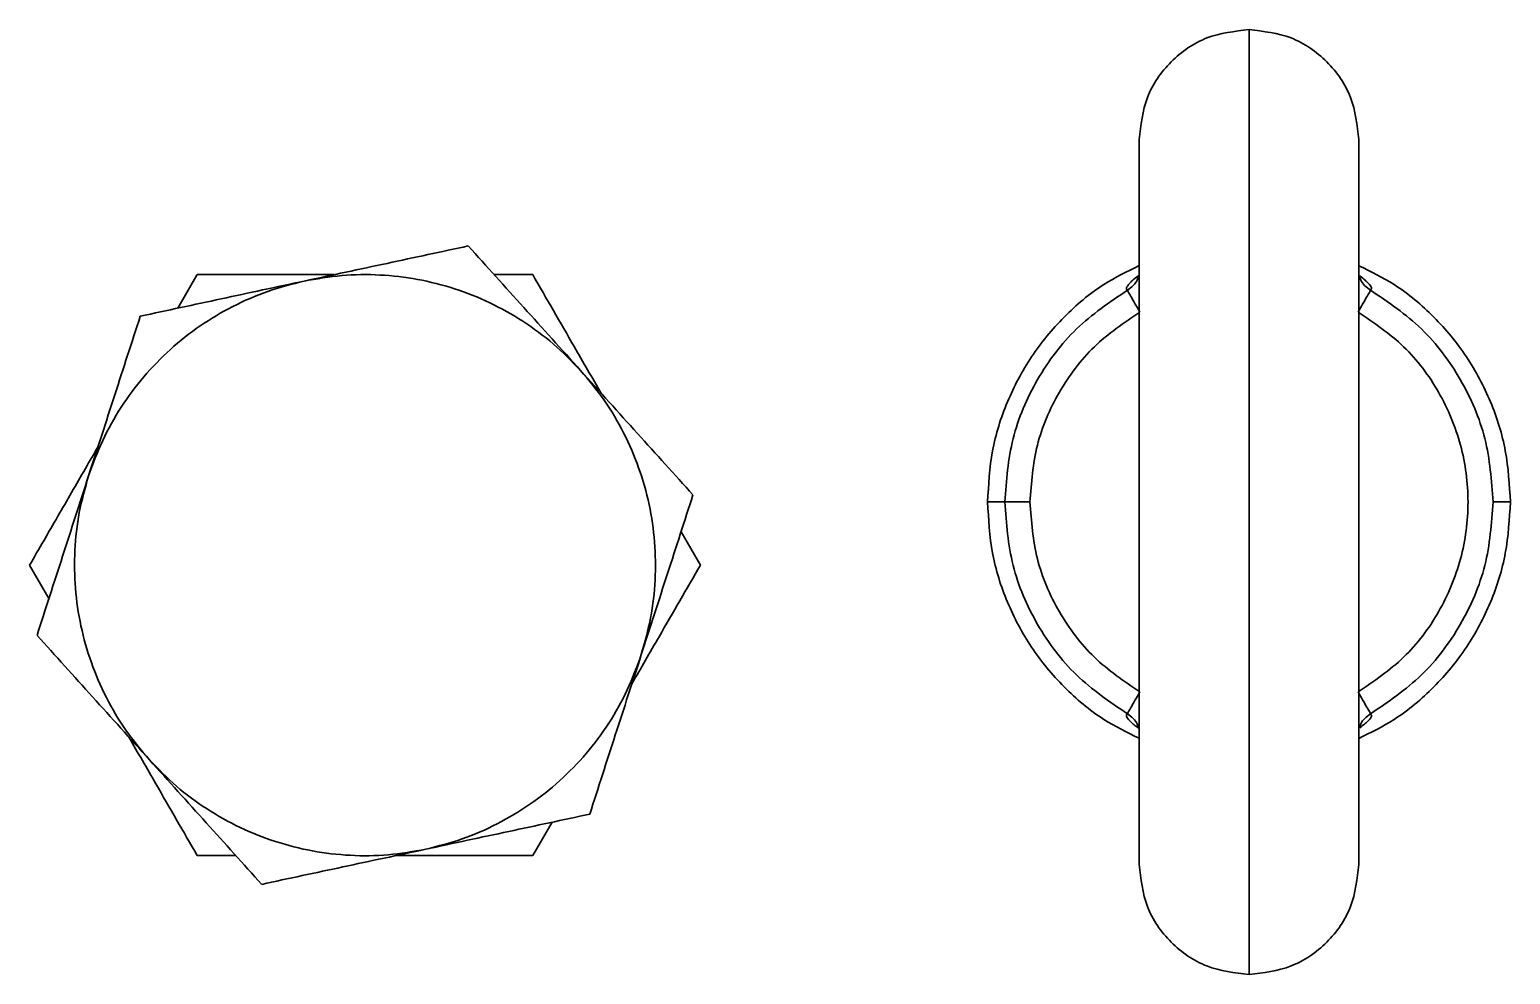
# Model space of a CAD drawing. Header units: millimetres. Extents: x -1052 to 3351, y 0 to 2015.
# Drawn here: x -369.054 to -367.32, y 1681.635 to 1682.742 of the extents above; entities that cross this region are included whole.
import ezdxf

# ---------------------------------------------------------------- set-up
doc = ezdxf.new("R2010")
doc.units = ezdxf.units.MM

msp = doc.modelspace()

# ---------------------------------------------------------------- linework, layer by layer
at = {"color": 7, "linetype": 'Continuous', "lineweight": 35}
for p, q in [((-367.6259, 1682.7419), (-367.6259, 1681.6354)), ((-367.6259, 1682.7419), (-367.6259, 1681.6354)), ((-367.7546, 1682.6132), (-367.7546, 1681.7641)), ((-367.7546, 1682.6132), (-367.7546, 1681.7641)), ((-367.4972, 1681.7641), (-367.4972, 1682.6132)), ((-367.4972, 1681.7641), (-367.4972, 1682.6132)), ((-367.6259, 1682.4845), (-367.6259, 1681.8928)), ((-367.6259, 1682.4845), (-367.6259, 1681.8928)), ((-368.8578, 1682.4549), (-368.8804, 1682.4158)), ((-368.8578, 1682.4549), (-368.8804, 1682.4158)), ((-368.4649, 1682.4549), (-368.5101, 1682.4549)), ((-368.4649, 1682.4549), (-368.5101, 1682.4549)), ((-367.912, 1682.1887), (-367.9321, 1682.1887)), ((-367.912, 1682.1887), (-367.9321, 1682.1887)), ((-367.3197, 1682.1887), (-367.3399, 1682.1887)), ((-367.3197, 1682.1887), (-367.3399, 1682.1887)), ((-368.2911, 1682.1539), (-368.2685, 1682.1147)), ((-368.2911, 1682.1539), (-368.2685, 1682.1147)), ((-369.0542, 1682.1147), (-369.0316, 1682.0755)), ((-369.0542, 1682.1147), (-369.0316, 1682.0755)), ((-368.4649, 1681.7745), (-368.4423, 1681.8136)), ((-368.4649, 1681.7745), (-368.4423, 1681.8136)), ((-368.8578, 1681.7745), (-368.8126, 1681.7745)), ((-368.8578, 1681.7745), (-368.8126, 1681.7745))]:
    msp.add_line(p, q, dxfattribs=at)
for points, knots in [([(-367.6259, 1682.7419), (-367.6428, 1682.7399), (-367.6765, 1682.7361), (-367.7191, 1682.7063), (-367.7488, 1682.6638), (-367.7527, 1682.63), (-367.7546, 1682.6132)], [0, 0, 0, 0, 3.407169, 6.814324, 10.221509, 13.628684, 13.628684, 13.628684, 13.628684]), ([(-367.6259, 1682.7419), (-367.6428, 1682.7399), (-367.6765, 1682.7361), (-367.7191, 1682.7063), (-367.7488, 1682.6638), (-367.7527, 1682.63), (-367.7546, 1682.6132)], [0, 0, 0, 0, 3.407169, 6.814324, 10.221509, 13.628684, 13.628684, 13.628684, 13.628684]), ([(-367.4972, 1682.6132), (-367.4992, 1682.63), (-367.503, 1682.6638), (-367.5328, 1682.7063), (-367.5753, 1682.7361), (-367.6091, 1682.7399), (-367.6259, 1682.7419)], [0, 0, 0, 0, 3.407175, 6.81436, 10.221515, 13.628743, 13.628743, 13.628743, 13.628743]), ([(-367.4972, 1682.6132), (-367.4992, 1682.63), (-367.503, 1682.6638), (-367.5328, 1682.7063), (-367.5753, 1682.7361), (-367.6091, 1682.7399), (-367.6259, 1682.7419)], [0, 0, 0, 0, 3.407175, 6.81436, 10.221515, 13.628743, 13.628743, 13.628743, 13.628743]), ([(-368.5404, 1682.4885), (-368.572, 1682.4817), (-368.6349, 1682.4683), (-368.7, 1682.4543), (-368.7325, 1682.4474)], [0, 0, 0, 0, 6.644585, 13.279047, 13.279047, 13.279047, 13.279047]), ([(-368.5404, 1682.4885), (-368.572, 1682.4817), (-368.6349, 1682.4683), (-368.7, 1682.4543), (-368.7325, 1682.4474)], [0, 0, 0, 0, 6.644585, 13.279047, 13.279047, 13.279047, 13.279047]), ([(-368.4088, 1682.3427), (-368.4311, 1682.3674), (-368.4757, 1682.4168), (-368.5189, 1682.4646), (-368.5404, 1682.4885)], [0, 0, 0, 0, 6.642862, 13.279069, 13.279069, 13.279069, 13.279069]), ([(-368.4088, 1682.3427), (-368.4311, 1682.3674), (-368.4757, 1682.4168), (-368.5189, 1682.4646), (-368.5404, 1682.4885)], [0, 0, 0, 0, 6.642862, 13.279069, 13.279069, 13.279069, 13.279069]), ([(-367.7544, 1682.4655), (-367.7686, 1682.4586), (-367.8008, 1682.4429), (-367.8437, 1682.4064), (-367.8822, 1682.3599), (-367.9105, 1682.3066), (-367.9287, 1682.2488), (-367.931, 1682.2087), (-367.9321, 1682.1887)], [0, 0, 0, 0, 3.194194, 7.256352, 11.318554, 15.380753, 19.442963, 23.505156, 23.505156, 23.505156, 23.505156]), ([(-367.7544, 1682.4655), (-367.7686, 1682.4586), (-367.8008, 1682.4429), (-367.8437, 1682.4064), (-367.8822, 1682.3599), (-367.9105, 1682.3066), (-367.9287, 1682.2488), (-367.931, 1682.2087), (-367.9321, 1682.1887)], [0, 0, 0, 0, 3.194194, 7.256352, 11.318554, 15.380753, 19.442963, 23.505156, 23.505156, 23.505156, 23.505156]), ([(-367.3197, 1682.1887), (-367.3209, 1682.2087), (-367.3232, 1682.2488), (-367.3414, 1682.3066), (-367.3696, 1682.3599), (-367.4081, 1682.4064), (-367.451, 1682.4428), (-367.4831, 1682.4585), (-367.4972, 1682.4654)], [0, 0, 0, 0, 4.062196, 8.124409, 12.18661, 16.248815, 20.310976, 23.489609, 23.489609, 23.489609, 23.489609]), ([(-367.3197, 1682.1887), (-367.3209, 1682.2087), (-367.3232, 1682.2488), (-367.3414, 1682.3066), (-367.3696, 1682.3599), (-367.4081, 1682.4064), (-367.451, 1682.4428), (-367.4831, 1682.4585), (-367.4972, 1682.4654)], [0, 0, 0, 0, 4.062196, 8.124409, 12.18661, 16.248815, 20.310976, 23.489609, 23.489609, 23.489609, 23.489609]), ([(-368.9851, 1682.2194), (-368.9799, 1682.2334), (-368.9697, 1682.2613), (-368.9477, 1682.3001), (-368.9211, 1682.336), (-368.89, 1682.368), (-368.855, 1682.3957), (-368.8166, 1682.4184), (-368.7757, 1682.4364), (-368.7469, 1682.4437), (-368.7325, 1682.4474)], [0, 0, 0, 0, 3.009971, 6.019941, 9.029914, 12.039892, 15.049898, 18.059869, 21.069841, 24.079811, 24.079811, 24.079811, 24.079811]), ([(-368.9851, 1682.2194), (-368.9799, 1682.2334), (-368.9697, 1682.2613), (-368.9477, 1682.3001), (-368.9211, 1682.336), (-368.89, 1682.368), (-368.855, 1682.3957), (-368.8166, 1682.4184), (-368.7757, 1682.4364), (-368.7469, 1682.4437), (-368.7325, 1682.4474)], [0, 0, 0, 0, 3.009971, 6.019941, 9.029914, 12.039892, 15.049898, 18.059869, 21.069841, 24.079811, 24.079811, 24.079811, 24.079811]), ([(-368.7325, 1682.4474), (-368.7651, 1682.4404), (-368.8302, 1682.4265), (-368.8931, 1682.413), (-368.9246, 1682.4063)], [0, 0, 0, 0, 6.642838, 13.27905, 13.27905, 13.27905, 13.27905]), ([(-368.7325, 1682.4474), (-368.7651, 1682.4404), (-368.8302, 1682.4265), (-368.8931, 1682.413), (-368.9246, 1682.4063)], [0, 0, 0, 0, 6.642838, 13.27905, 13.27905, 13.27905, 13.27905]), ([(-368.8578, 1682.4549), (-368.8359, 1682.4549), (-368.7929, 1682.4549), (-368.739, 1682.4549), (-368.7073, 1682.4549), (-368.6973, 1682.4549)], [0, 0, 0, 0, 4.511299, 8.869965, 10.846615, 10.846615, 10.846615, 10.846615]), ([(-368.8578, 1682.4549), (-368.8359, 1682.4549), (-368.7929, 1682.4549), (-368.739, 1682.4549), (-368.7073, 1682.4549), (-368.6973, 1682.4549)], [0, 0, 0, 0, 4.511299, 8.869965, 10.846615, 10.846615, 10.846615, 10.846615]), ([(-368.7325, 1682.4474), (-368.7179, 1682.4499), (-368.6886, 1682.4551), (-368.6439, 1682.4554), (-368.5996, 1682.4503), (-368.5563, 1682.4393), (-368.5149, 1682.4229), (-368.476, 1682.401), (-368.4399, 1682.3746), (-368.4192, 1682.3533), (-368.4088, 1682.3427)], [0, 0, 0, 0, 3.009964, 6.019957, 9.029952, 12.039933, 15.049924, 18.0599, 21.069862, 24.07985, 24.07985, 24.07985, 24.07985]), ([(-368.7325, 1682.4474), (-368.7179, 1682.4499), (-368.6886, 1682.4551), (-368.6439, 1682.4554), (-368.5996, 1682.4503), (-368.5563, 1682.4393), (-368.5149, 1682.4229), (-368.476, 1682.401), (-368.4399, 1682.3746), (-368.4192, 1682.3533), (-368.4088, 1682.3427)], [0, 0, 0, 0, 3.009964, 6.019957, 9.029952, 12.039933, 15.049924, 18.0599, 21.069862, 24.07985, 24.07985, 24.07985, 24.07985]), ([(-368.3847, 1682.316), (-368.3953, 1682.3343), (-368.4225, 1682.3814), (-368.4488, 1682.427), (-368.4649, 1682.4549)], [0, 0, 0, 0, 4.218228, 10.846623, 10.846623, 10.846623, 10.846623]), ([(-368.3847, 1682.316), (-368.3953, 1682.3343), (-368.4225, 1682.3814), (-368.4488, 1682.427), (-368.4649, 1682.4549)], [0, 0, 0, 0, 4.218228, 10.846623, 10.846623, 10.846623, 10.846623]), ([(-367.7684, 1682.4367), (-367.7691, 1682.4375), (-367.7704, 1682.439), (-367.766, 1682.4447), (-367.761, 1682.4499), (-367.7552, 1682.4535), (-367.7548, 1682.4537)], [0, 0, 0, 0, 0.538944, 1.041177, 1.560798, 1.599268, 1.599268, 1.599268, 1.599268]), ([(-367.7684, 1682.4367), (-367.7691, 1682.4375), (-367.7704, 1682.439), (-367.766, 1682.4447), (-367.761, 1682.4499), (-367.7552, 1682.4535), (-367.7548, 1682.4537)], [0, 0, 0, 0, 0.538944, 1.041177, 1.560798, 1.599268, 1.599268, 1.599268, 1.599268]), ([(-367.7552, 1682.4533), (-367.7557, 1682.4517), (-367.757, 1682.4476), (-367.7614, 1682.4416), (-367.766, 1682.4384), (-367.7684, 1682.4367)], [0, 0, 0, 0, 0.345959, 0.868828, 1.470364, 1.470364, 1.470364, 1.470364]), ([(-367.7552, 1682.4533), (-367.7557, 1682.4517), (-367.757, 1682.4476), (-367.7614, 1682.4416), (-367.766, 1682.4384), (-367.7684, 1682.4367)], [0, 0, 0, 0, 0.345959, 0.868828, 1.470364, 1.470364, 1.470364, 1.470364]), ([(-367.4835, 1682.4367), (-367.4859, 1682.4384), (-367.4905, 1682.4416), (-367.4949, 1682.4476), (-367.4962, 1682.4518), (-367.4967, 1682.4535)], [0, 0, 0, 0, 0.602656, 1.126389, 1.483461, 1.483461, 1.483461, 1.483461]), ([(-367.4967, 1682.4535), (-367.4964, 1682.4533), (-367.4935, 1682.4515), (-367.4903, 1682.4486), (-367.4847, 1682.4437), (-367.4816, 1682.439), (-367.4828, 1682.4375), (-367.4835, 1682.4367)], [0, 0, 0, 0, 0.027188, 0.281393, 0.539471, 1.036094, 1.569087, 1.569087, 1.569087, 1.569087]), ([(-367.4835, 1682.4367), (-367.4859, 1682.4384), (-367.4905, 1682.4416), (-367.4949, 1682.4476), (-367.4962, 1682.4518), (-367.4967, 1682.4535)], [0, 0, 0, 0, 0.602656, 1.126389, 1.483461, 1.483461, 1.483461, 1.483461]), ([(-367.4967, 1682.4535), (-367.4964, 1682.4533), (-367.4935, 1682.4515), (-367.4903, 1682.4486), (-367.4847, 1682.4437), (-367.4816, 1682.439), (-367.4828, 1682.4375), (-367.4835, 1682.4367)], [0, 0, 0, 0, 0.027188, 0.281393, 0.539471, 1.036094, 1.569087, 1.569087, 1.569087, 1.569087]), ([(-367.7684, 1682.4367), (-367.7892, 1682.4226), (-367.8307, 1682.3944), (-367.876, 1682.3334), (-367.9063, 1682.2638), (-367.9101, 1682.2137), (-367.912, 1682.1887)], [0, 0, 0, 0, 5.067161, 10.134331, 15.201458, 20.268609, 20.268609, 20.268609, 20.268609]), ([(-367.7684, 1682.4367), (-367.7892, 1682.4226), (-367.8307, 1682.3944), (-367.876, 1682.3334), (-367.9063, 1682.2638), (-367.9101, 1682.2137), (-367.912, 1682.1887)], [0, 0, 0, 0, 5.067161, 10.134331, 15.201458, 20.268609, 20.268609, 20.268609, 20.268609]), ([(-367.7537, 1682.4111), (-367.7555, 1682.4143), (-367.7592, 1682.4207), (-367.7639, 1682.4288), (-367.7673, 1682.4348), (-367.768, 1682.4361), (-367.7684, 1682.4367)], [0, 0, 0, 0, 0.498123, 0.996209, 1.494307, 1.99239, 1.99239, 1.99239, 1.99239]), ([(-367.7537, 1682.4111), (-367.7555, 1682.4143), (-367.7592, 1682.4207), (-367.7639, 1682.4288), (-367.7673, 1682.4348), (-367.768, 1682.4361), (-367.7684, 1682.4367)], [0, 0, 0, 0, 0.498123, 0.996209, 1.494307, 1.99239, 1.99239, 1.99239, 1.99239]), ([(-367.4835, 1682.4367), (-367.4838, 1682.4361), (-367.4845, 1682.4348), (-367.488, 1682.4288), (-367.4927, 1682.4207), (-367.4963, 1682.4143), (-367.4981, 1682.4111)], [0, 0, 0, 0, 0.498084, 0.996181, 1.494267, 1.99239, 1.99239, 1.99239, 1.99239]), ([(-367.4835, 1682.4367), (-367.4838, 1682.4361), (-367.4845, 1682.4348), (-367.488, 1682.4288), (-367.4927, 1682.4207), (-367.4963, 1682.4143), (-367.4981, 1682.4111)], [0, 0, 0, 0, 0.498084, 0.996181, 1.494267, 1.99239, 1.99239, 1.99239, 1.99239]), ([(-367.3399, 1682.1887), (-367.3418, 1682.2137), (-367.3456, 1682.2638), (-367.3759, 1682.3334), (-367.4212, 1682.3944), (-367.4627, 1682.4226), (-367.4835, 1682.4367)], [0, 0, 0, 0, 5.067151, 10.134278, 15.201448, 20.268609, 20.268609, 20.268609, 20.268609]), ([(-367.3399, 1682.1887), (-367.3418, 1682.2137), (-367.3456, 1682.2638), (-367.3759, 1682.3334), (-367.4212, 1682.3944), (-367.4627, 1682.4226), (-367.4835, 1682.4367)], [0, 0, 0, 0, 5.067151, 10.134278, 15.201448, 20.268609, 20.268609, 20.268609, 20.268609]), ([(-367.7537, 1682.4111), (-367.7723, 1682.3985), (-367.8096, 1682.3732), (-367.8502, 1682.3185), (-367.8774, 1682.256), (-367.8808, 1682.2111), (-367.8825, 1682.1887)], [0, 0, 0, 0, 4.545063, 9.090152, 13.635225, 18.180277, 18.180277, 18.180277, 18.180277]), ([(-367.7537, 1682.4111), (-367.7723, 1682.3985), (-367.8096, 1682.3732), (-367.8502, 1682.3185), (-367.8774, 1682.256), (-367.8808, 1682.2111), (-367.8825, 1682.1887)], [0, 0, 0, 0, 4.545063, 9.090152, 13.635225, 18.180277, 18.180277, 18.180277, 18.180277]), ([(-367.4981, 1681.9662), (-367.4795, 1681.9788), (-367.4423, 1682.0042), (-367.4014, 1682.0588), (-367.3753, 1682.1213), (-367.3664, 1682.1887), (-367.3753, 1682.256), (-367.4014, 1682.3185), (-367.4423, 1682.3732), (-367.4795, 1682.3985), (-367.4981, 1682.4111)], [0, 0, 0, 0, 4.546162, 9.092349, 13.638499, 18.184671, 22.730829, 27.276979, 31.823166, 36.369328, 36.369328, 36.369328, 36.369328]), ([(-367.4981, 1681.9662), (-367.4795, 1681.9788), (-367.4423, 1682.0042), (-367.4014, 1682.0588), (-367.3753, 1682.1213), (-367.3664, 1682.1887), (-367.3753, 1682.256), (-367.4014, 1682.3185), (-367.4423, 1682.3732), (-367.4795, 1682.3985), (-367.4981, 1682.4111)], [0, 0, 0, 0, 4.546162, 9.092349, 13.638499, 18.184671, 22.730829, 27.276979, 31.823166, 36.369328, 36.369328, 36.369328, 36.369328]), ([(-368.9246, 1682.4063), (-368.9345, 1682.3758), (-368.9543, 1682.3145), (-368.9748, 1682.2512), (-368.9851, 1682.2194)], [0, 0, 0, 0, 6.612481, 13.279045, 13.279045, 13.279045, 13.279045]), ([(-368.9246, 1682.4063), (-368.9345, 1682.3758), (-368.9543, 1682.3145), (-368.9748, 1682.2512), (-368.9851, 1682.2194)], [0, 0, 0, 0, 6.612481, 13.279045, 13.279045, 13.279045, 13.279045]), ([(-368.4088, 1682.3427), (-368.3993, 1682.3313), (-368.3802, 1682.3085), (-368.3576, 1682.2699), (-368.3399, 1682.229), (-368.3277, 1682.1861), (-368.3212, 1682.1419), (-368.3207, 1682.0973), (-368.3256, 1682.0529), (-368.3336, 1682.0243), (-368.3377, 1682.01)], [0, 0, 0, 0, 3.009971, 6.01997, 9.029938, 12.039912, 15.049888, 18.059867, 21.069847, 24.079824, 24.079824, 24.079824, 24.079824]), ([(-368.2772, 1682.1969), (-368.2988, 1682.2208), (-368.3419, 1682.2686), (-368.3865, 1682.318), (-368.4088, 1682.3427)], [0, 0, 0, 0, 6.644626, 13.279069, 13.279069, 13.279069, 13.279069]), ([(-368.4088, 1682.3427), (-368.3993, 1682.3313), (-368.3802, 1682.3085), (-368.3576, 1682.2699), (-368.3399, 1682.229), (-368.3277, 1682.1861), (-368.3212, 1682.1419), (-368.3207, 1682.0973), (-368.3256, 1682.0529), (-368.3336, 1682.0243), (-368.3377, 1682.01)], [0, 0, 0, 0, 3.009971, 6.01997, 9.029938, 12.039912, 15.049888, 18.059867, 21.069847, 24.079824, 24.079824, 24.079824, 24.079824]), ([(-368.2772, 1682.1969), (-368.2988, 1682.2208), (-368.3419, 1682.2686), (-368.3865, 1682.318), (-368.4088, 1682.3427)], [0, 0, 0, 0, 6.644626, 13.279069, 13.279069, 13.279069, 13.279069]), ([(-369.0542, 1682.1147), (-369.0432, 1682.1337), (-369.0217, 1682.171), (-368.9948, 1682.2176), (-368.9789, 1682.2451), (-368.974, 1682.2536)], [0, 0, 0, 0, 4.523201, 8.881117, 10.846623, 10.846623, 10.846623, 10.846623]), ([(-369.0542, 1682.1147), (-369.0432, 1682.1337), (-369.0217, 1682.171), (-368.9948, 1682.2176), (-368.9789, 1682.2451), (-368.974, 1682.2536)], [0, 0, 0, 0, 4.523201, 8.881117, 10.846623, 10.846623, 10.846623, 10.846623]), ([(-368.9851, 1682.2194), (-368.9953, 1682.1879), (-369.0157, 1682.1245), (-369.0356, 1682.0633), (-369.0455, 1682.0325)], [0, 0, 0, 0, 6.617468, 13.279078, 13.279078, 13.279078, 13.279078]), ([(-368.9851, 1682.2194), (-368.9953, 1682.1879), (-369.0157, 1682.1245), (-369.0356, 1682.0633), (-369.0455, 1682.0325)], [0, 0, 0, 0, 6.617468, 13.279078, 13.279078, 13.279078, 13.279078]), ([(-368.9139, 1681.8867), (-368.9234, 1681.8981), (-368.9425, 1681.9209), (-368.9651, 1681.9595), (-368.9828, 1682.0004), (-368.995, 1682.0433), (-369.0015, 1682.0875), (-369.002, 1682.1321), (-368.9972, 1682.1765), (-368.9891, 1682.2051), (-368.9851, 1682.2194)], [0, 0, 0, 0, 3.009983, 6.019969, 9.029937, 12.039925, 15.049911, 18.059889, 21.069869, 24.079861, 24.079861, 24.079861, 24.079861]), ([(-368.9139, 1681.8867), (-368.9234, 1681.8981), (-368.9425, 1681.9209), (-368.9651, 1681.9595), (-368.9828, 1682.0004), (-368.995, 1682.0433), (-369.0015, 1682.0875), (-369.002, 1682.1321), (-368.9972, 1682.1765), (-368.9891, 1682.2051), (-368.9851, 1682.2194)], [0, 0, 0, 0, 3.009983, 6.019969, 9.029937, 12.039925, 15.049911, 18.059889, 21.069869, 24.079861, 24.079861, 24.079861, 24.079861]), ([(-368.3377, 1682.01), (-368.3274, 1682.0418), (-368.3069, 1682.1051), (-368.2871, 1682.1664), (-368.2772, 1682.1969)], [0, 0, 0, 0, 6.666582, 13.279063, 13.279063, 13.279063, 13.279063]), ([(-368.3377, 1682.01), (-368.3274, 1682.0418), (-368.3069, 1682.1051), (-368.2871, 1682.1664), (-368.2772, 1682.1969)], [0, 0, 0, 0, 6.666582, 13.279063, 13.279063, 13.279063, 13.279063]), ([(-367.9321, 1682.1887), (-367.931, 1682.1686), (-367.9287, 1682.1285), (-367.9105, 1682.0707), (-367.8822, 1682.0174), (-367.8437, 1681.971), (-367.8009, 1681.9345), (-367.7687, 1681.9188), (-367.7546, 1681.9119)], [0, 0, 0, 0, 4.062211, 8.124409, 12.186624, 16.248829, 20.31099, 23.489616, 23.489616, 23.489616, 23.489616]), ([(-367.9321, 1682.1887), (-367.931, 1682.1686), (-367.9287, 1682.1285), (-367.9105, 1682.0707), (-367.8822, 1682.0174), (-367.8437, 1681.971), (-367.8009, 1681.9345), (-367.7687, 1681.9188), (-367.7546, 1681.9119)], [0, 0, 0, 0, 4.062211, 8.124409, 12.186624, 16.248829, 20.31099, 23.489616, 23.489616, 23.489616, 23.489616]), ([(-367.8825, 1682.1887), (-367.8862, 1682.1887), (-367.8935, 1682.1887), (-367.9029, 1682.1887), (-367.9098, 1682.1887), (-367.9113, 1682.1887), (-367.912, 1682.1887)], [0, 0, 0, 0, 0.498093, 0.996208, 1.494307, 1.992404, 1.992404, 1.992404, 1.992404]), ([(-367.912, 1682.1887), (-367.9101, 1682.1636), (-367.9063, 1682.1136), (-367.876, 1682.0439), (-367.8307, 1681.983), (-367.7892, 1681.9547), (-367.7684, 1681.9406)], [0, 0, 0, 0, 5.067166, 10.134293, 15.201462, 20.268624, 20.268624, 20.268624, 20.268624]), ([(-367.8825, 1682.1887), (-367.8862, 1682.1887), (-367.8935, 1682.1887), (-367.9029, 1682.1887), (-367.9098, 1682.1887), (-367.9113, 1682.1887), (-367.912, 1682.1887)], [0, 0, 0, 0, 0.498093, 0.996208, 1.494307, 1.992404, 1.992404, 1.992404, 1.992404]), ([(-367.912, 1682.1887), (-367.9101, 1682.1636), (-367.9063, 1682.1136), (-367.876, 1682.0439), (-367.8307, 1681.983), (-367.7892, 1681.9547), (-367.7684, 1681.9406)], [0, 0, 0, 0, 5.067166, 10.134293, 15.201462, 20.268624, 20.268624, 20.268624, 20.268624]), ([(-367.8825, 1682.1887), (-367.8808, 1682.1662), (-367.8774, 1682.1213), (-367.8502, 1682.0588), (-367.8096, 1682.0042), (-367.7723, 1681.9788), (-367.7537, 1681.9662)], [0, 0, 0, 0, 4.545066, 9.09014, 13.635229, 18.180292, 18.180292, 18.180292, 18.180292]), ([(-367.8825, 1682.1887), (-367.8808, 1682.1662), (-367.8774, 1682.1213), (-367.8502, 1682.0588), (-367.8096, 1682.0042), (-367.7723, 1681.9788), (-367.7537, 1681.9662)], [0, 0, 0, 0, 4.545066, 9.09014, 13.635229, 18.180292, 18.180292, 18.180292, 18.180292]), ([(-367.4974, 1681.9118), (-367.4833, 1681.9187), (-367.4511, 1681.9345), (-367.4081, 1681.971), (-367.3696, 1682.0174), (-367.3414, 1682.0707), (-367.3232, 1682.1285), (-367.3209, 1682.1686), (-367.3197, 1682.1887)], [0, 0, 0, 0, 3.194667, 7.256826, 11.319028, 15.38124, 19.443435, 23.505643, 23.505643, 23.505643, 23.505643]), ([(-367.4974, 1681.9118), (-367.4833, 1681.9187), (-367.4511, 1681.9345), (-367.4081, 1681.971), (-367.3696, 1682.0174), (-367.3414, 1682.0707), (-367.3232, 1682.1285), (-367.3209, 1682.1686), (-367.3197, 1682.1887)], [0, 0, 0, 0, 3.194667, 7.256826, 11.319028, 15.38124, 19.443435, 23.505643, 23.505643, 23.505643, 23.505643]), ([(-367.4835, 1681.9406), (-367.4627, 1681.9547), (-367.4212, 1681.983), (-367.3759, 1682.0439), (-367.3456, 1682.1136), (-367.3418, 1682.1636), (-367.3399, 1682.1887)], [0, 0, 0, 0, 5.067161, 10.134331, 15.201458, 20.268624, 20.268624, 20.268624, 20.268624]), ([(-367.4835, 1681.9406), (-367.4627, 1681.9547), (-367.4212, 1681.983), (-367.3759, 1682.0439), (-367.3456, 1682.1136), (-367.3418, 1682.1636), (-367.3399, 1682.1887)], [0, 0, 0, 0, 5.067161, 10.134331, 15.201458, 20.268624, 20.268624, 20.268624, 20.268624]), ([(-368.3487, 1681.9758), (-368.3381, 1681.9942), (-368.3109, 1682.0414), (-368.2845, 1682.087), (-368.2685, 1682.1147)], [0, 0, 0, 0, 4.249224, 10.846653, 10.846653, 10.846653, 10.846653]), ([(-368.3487, 1681.9758), (-368.3381, 1681.9942), (-368.3109, 1682.0414), (-368.2845, 1682.087), (-368.2685, 1682.1147)], [0, 0, 0, 0, 4.249224, 10.846653, 10.846653, 10.846653, 10.846653]), ([(-369.0455, 1682.0325), (-369.0239, 1682.0086), (-368.9808, 1681.9608), (-368.9362, 1681.9114), (-368.9139, 1681.8867)], [0, 0, 0, 0, 6.644616, 13.279069, 13.279069, 13.279069, 13.279069]), ([(-369.0455, 1682.0325), (-369.0239, 1682.0086), (-368.9808, 1681.9608), (-368.9362, 1681.9114), (-368.9139, 1681.8867)], [0, 0, 0, 0, 6.644616, 13.279069, 13.279069, 13.279069, 13.279069]), ([(-368.3377, 1682.01), (-368.3428, 1681.996), (-368.353, 1681.9681), (-368.375, 1681.9293), (-368.4016, 1681.8934), (-368.4327, 1681.8615), (-368.4677, 1681.8338), (-368.5061, 1681.811), (-368.547, 1681.793), (-368.5758, 1681.7857), (-368.5902, 1681.782)], [0, 0, 0, 0, 3.009971, 6.019954, 9.029927, 12.039936, 15.049895, 18.059873, 21.06984, 24.079867, 24.079867, 24.079867, 24.079867]), ([(-368.3377, 1682.01), (-368.3428, 1681.996), (-368.353, 1681.9681), (-368.375, 1681.9293), (-368.4016, 1681.8934), (-368.4327, 1681.8615), (-368.4677, 1681.8338), (-368.5061, 1681.811), (-368.547, 1681.793), (-368.5758, 1681.7857), (-368.5902, 1681.782)], [0, 0, 0, 0, 3.009971, 6.019954, 9.029927, 12.039936, 15.049895, 18.059873, 21.06984, 24.079867, 24.079867, 24.079867, 24.079867]), ([(-368.3981, 1681.8231), (-368.3882, 1681.8538), (-368.3684, 1681.9151), (-368.3479, 1681.9784), (-368.3377, 1682.01)], [0, 0, 0, 0, 6.661578, 13.279045, 13.279045, 13.279045, 13.279045]), ([(-368.3981, 1681.8231), (-368.3882, 1681.8538), (-368.3684, 1681.9151), (-368.3479, 1681.9784), (-368.3377, 1682.01)], [0, 0, 0, 0, 6.661578, 13.279045, 13.279045, 13.279045, 13.279045]), ([(-367.7684, 1681.9406), (-367.768, 1681.9412), (-367.7673, 1681.9425), (-367.7639, 1681.9485), (-367.7592, 1681.9567), (-367.7555, 1681.963), (-367.7537, 1681.9662)], [0, 0, 0, 0, 0.498084, 0.996188, 1.494275, 1.99239, 1.99239, 1.99239, 1.99239]), ([(-367.7684, 1681.9406), (-367.768, 1681.9412), (-367.7673, 1681.9425), (-367.7639, 1681.9485), (-367.7592, 1681.9567), (-367.7555, 1681.963), (-367.7537, 1681.9662)], [0, 0, 0, 0, 0.498084, 0.996188, 1.494275, 1.99239, 1.99239, 1.99239, 1.99239]), ([(-367.4981, 1681.9662), (-367.4963, 1681.963), (-367.4927, 1681.9567), (-367.488, 1681.9485), (-367.4845, 1681.9425), (-367.4838, 1681.9412), (-367.4835, 1681.9406)], [0, 0, 0, 0, 0.498115, 0.996202, 1.494306, 1.99239, 1.99239, 1.99239, 1.99239]), ([(-367.4981, 1681.9662), (-367.4963, 1681.963), (-367.4927, 1681.9567), (-367.488, 1681.9485), (-367.4845, 1681.9425), (-367.4838, 1681.9412), (-367.4835, 1681.9406)], [0, 0, 0, 0, 0.498115, 0.996202, 1.494306, 1.99239, 1.99239, 1.99239, 1.99239]), ([(-367.7552, 1681.9239), (-367.7555, 1681.924), (-367.7584, 1681.9259), (-367.7616, 1681.9287), (-367.7671, 1681.9337), (-367.7703, 1681.9383), (-367.769, 1681.9398), (-367.7684, 1681.9406)], [0, 0, 0, 0, 0.028604, 0.282664, 0.540649, 1.036584, 1.56883, 1.56883, 1.56883, 1.56883]), ([(-367.7552, 1681.9239), (-367.7555, 1681.924), (-367.7584, 1681.9259), (-367.7616, 1681.9287), (-367.7671, 1681.9337), (-367.7703, 1681.9383), (-367.769, 1681.9398), (-367.7684, 1681.9406)], [0, 0, 0, 0, 0.028604, 0.282664, 0.540649, 1.036584, 1.56883, 1.56883, 1.56883, 1.56883]), ([(-367.7684, 1681.9406), (-367.766, 1681.9389), (-367.7614, 1681.9357), (-367.7569, 1681.9297), (-367.7557, 1681.9255), (-367.7552, 1681.9239)], [0, 0, 0, 0, 0.602591, 1.126383, 1.483106, 1.483106, 1.483106, 1.483106]), ([(-367.7684, 1681.9406), (-367.766, 1681.9389), (-367.7614, 1681.9357), (-367.7569, 1681.9297), (-367.7557, 1681.9255), (-367.7552, 1681.9239)], [0, 0, 0, 0, 0.602591, 1.126383, 1.483106, 1.483106, 1.483106, 1.483106]), ([(-367.4966, 1681.924), (-367.4961, 1681.9257), (-367.4949, 1681.9298), (-367.4904, 1681.9358), (-367.4859, 1681.9389), (-367.4835, 1681.9406)], [0, 0, 0, 0, 0.346209, 0.868982, 1.47061, 1.47061, 1.47061, 1.47061]), ([(-367.4966, 1681.924), (-367.4961, 1681.9257), (-367.4949, 1681.9298), (-367.4904, 1681.9358), (-367.4859, 1681.9389), (-367.4835, 1681.9406)], [0, 0, 0, 0, 0.346209, 0.868982, 1.47061, 1.47061, 1.47061, 1.47061]), ([(-367.4835, 1681.9406), (-367.4828, 1681.9398), (-367.4816, 1681.9383), (-367.4852, 1681.9328), (-367.4923, 1681.9272), (-367.4959, 1681.9243)], [0, 0, 0, 0, 0.520854, 1.006149, 1.509412, 1.509412, 1.509412, 1.509412]), ([(-367.4835, 1681.9406), (-367.4828, 1681.9398), (-367.4816, 1681.9383), (-367.4852, 1681.9328), (-367.4923, 1681.9272), (-367.4959, 1681.9243)], [0, 0, 0, 0, 0.520854, 1.006149, 1.509412, 1.509412, 1.509412, 1.509412]), ([(-368.938, 1681.9134), (-368.9274, 1681.8951), (-368.9002, 1681.848), (-368.8739, 1681.8024), (-368.8578, 1681.7745)], [0, 0, 0, 0, 4.218186, 10.846617, 10.846617, 10.846617, 10.846617]), ([(-368.938, 1681.9134), (-368.9274, 1681.8951), (-368.9002, 1681.848), (-368.8739, 1681.8024), (-368.8578, 1681.7745)], [0, 0, 0, 0, 4.218186, 10.846617, 10.846617, 10.846617, 10.846617]), ([(-368.5902, 1681.782), (-368.6048, 1681.7795), (-368.6341, 1681.7743), (-368.6788, 1681.774), (-368.7231, 1681.7791), (-368.7664, 1681.7901), (-368.8079, 1681.8066), (-368.8468, 1681.8284), (-368.8828, 1681.8548), (-368.9035, 1681.8761), (-368.9139, 1681.8867)], [0, 0, 0, 0, 3.009965, 6.019958, 9.029893, 12.039876, 15.049864, 18.059841, 21.069802, 24.07979, 24.07979, 24.07979, 24.07979]), ([(-368.9139, 1681.8867), (-368.8916, 1681.862), (-368.847, 1681.8126), (-368.8038, 1681.7648), (-368.7823, 1681.7409)], [0, 0, 0, 0, 6.642861, 13.279029, 13.279029, 13.279029, 13.279029]), ([(-368.5902, 1681.782), (-368.6048, 1681.7795), (-368.6341, 1681.7743), (-368.6788, 1681.774), (-368.7231, 1681.7791), (-368.7664, 1681.7901), (-368.8079, 1681.8066), (-368.8468, 1681.8284), (-368.8828, 1681.8548), (-368.9035, 1681.8761), (-368.9139, 1681.8867)], [0, 0, 0, 0, 3.009965, 6.019958, 9.029893, 12.039876, 15.049864, 18.059841, 21.069802, 24.07979, 24.07979, 24.07979, 24.07979]), ([(-368.9139, 1681.8867), (-368.8916, 1681.862), (-368.847, 1681.8126), (-368.8038, 1681.7648), (-368.7823, 1681.7409)], [0, 0, 0, 0, 6.642861, 13.279029, 13.279029, 13.279029, 13.279029]), ([(-368.5902, 1681.782), (-368.5576, 1681.789), (-368.4925, 1681.8029), (-368.4296, 1681.8164), (-368.3981, 1681.8231)], [0, 0, 0, 0, 6.642893, 13.279108, 13.279108, 13.279108, 13.279108]), ([(-368.5902, 1681.782), (-368.5576, 1681.789), (-368.4925, 1681.8029), (-368.4296, 1681.8164), (-368.3981, 1681.8231)], [0, 0, 0, 0, 6.642893, 13.279108, 13.279108, 13.279108, 13.279108]), ([(-368.7823, 1681.7409), (-368.7508, 1681.7477), (-368.6878, 1681.7611), (-368.6227, 1681.7751), (-368.5902, 1681.782)], [0, 0, 0, 0, 6.644642, 13.27905, 13.27905, 13.27905, 13.27905]), ([(-368.7823, 1681.7409), (-368.7508, 1681.7477), (-368.6878, 1681.7611), (-368.6227, 1681.7751), (-368.5902, 1681.782)], [0, 0, 0, 0, 6.644642, 13.27905, 13.27905, 13.27905, 13.27905]), ([(-368.6254, 1681.7745), (-368.6042, 1681.7745), (-368.5498, 1681.7745), (-368.4971, 1681.7745), (-368.4649, 1681.7745)], [0, 0, 0, 0, 4.218184, 10.846615, 10.846615, 10.846615, 10.846615]), ([(-368.6254, 1681.7745), (-368.6042, 1681.7745), (-368.5498, 1681.7745), (-368.4971, 1681.7745), (-368.4649, 1681.7745)], [0, 0, 0, 0, 4.218184, 10.846615, 10.846615, 10.846615, 10.846615]), ([(-367.6259, 1681.6354), (-367.6428, 1681.6374), (-367.6765, 1681.6413), (-367.7191, 1681.671), (-367.7488, 1681.7135), (-367.7527, 1681.7473), (-367.7546, 1681.7641)], [0, 0, 0, 0, 3.407167, 6.814327, 10.221518, 13.628686, 13.628686, 13.628686, 13.628686]), ([(-367.6259, 1681.6354), (-367.6428, 1681.6374), (-367.6765, 1681.6413), (-367.7191, 1681.671), (-367.7488, 1681.7135), (-367.7527, 1681.7473), (-367.7546, 1681.7641)], [0, 0, 0, 0, 3.407167, 6.814327, 10.221518, 13.628686, 13.628686, 13.628686, 13.628686]), ([(-367.4972, 1681.7641), (-367.4992, 1681.7473), (-367.503, 1681.7135), (-367.5328, 1681.671), (-367.5753, 1681.6413), (-367.6091, 1681.6374), (-367.6259, 1681.6354)], [0, 0, 0, 0, 3.407168, 6.814359, 10.221518, 13.628745, 13.628745, 13.628745, 13.628745]), ([(-367.4972, 1681.7641), (-367.4992, 1681.7473), (-367.503, 1681.7135), (-367.5328, 1681.671), (-367.5753, 1681.6413), (-367.6091, 1681.6374), (-367.6259, 1681.6354)], [0, 0, 0, 0, 3.407168, 6.814359, 10.221518, 13.628745, 13.628745, 13.628745, 13.628745])]:
    msp.add_open_spline(points, degree=3, knots=knots, dxfattribs=at)

doc.saveas('drawing.dxf')
